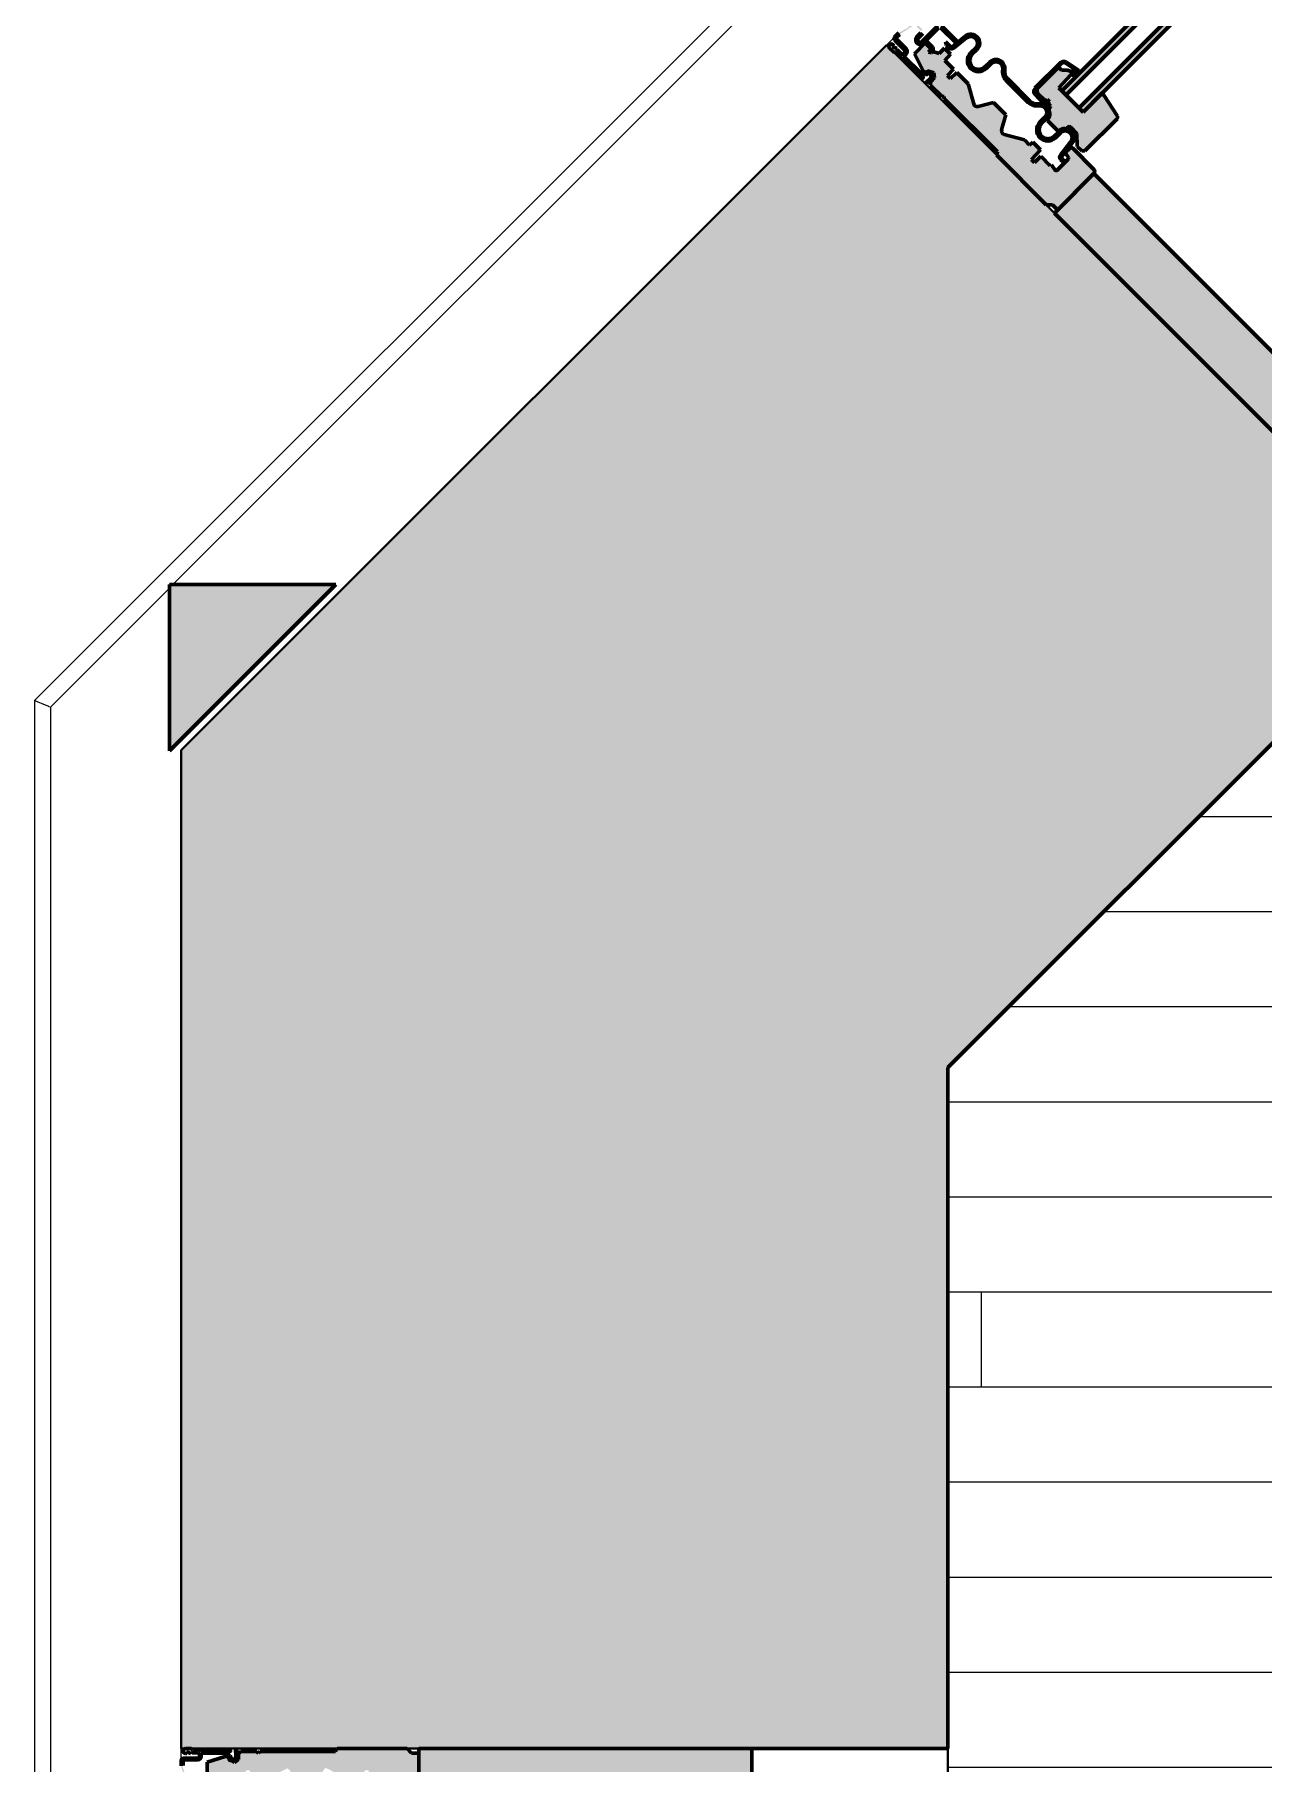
# Model space of a CAD drawing. Header units: inches. Extents: x 244 to 1417, y -3939 to 1080.
# Drawn here: x 244.09 to 269.93, y -3481.12 to -3444.75 of the extents above; entities that cross this region are included whole.
import ezdxf

# ---------------------------------------------------------------- set-up
doc = ezdxf.new("R2010")
doc.units = ezdxf.units.IN
doc.header["$MEASUREMENT"] = 0
for name, color, linetype, lineweight in [('A-FLOR-PATT', 8, 'Continuous', 40), ('A-GLAZ', 151, 'Continuous', 40), ('A-WALL', 113, 'Continuous', 18), ('A-WALL-PATT', 111, 'Continuous', 18), ('I-WALL', 2, 'Continuous', 18), ('Q-CASE', 31, 'Continuous', 40)]:
    doc.layers.add(name, color=color, linetype=linetype, lineweight=lineweight)

# ---------------------------------------------------------------- blocks, each defined once
blk = doc.blocks.new('Proline_Clad_Wood-Double-Hung_Vent_Unit - 42_ x 96_-V2-UNIT 6')
at = {"layer": 'A-GLAZ'}
h = blk.add_hatch(color=135, dxfattribs=at)
h.paths.add_polyline_path([(19.899, 5.465), (19.899, 5.011), (19.939, 5.011), (19.939, 5.454)], flags=0)
h.paths.add_polyline_path([(20.516, 5.575), (20.422, 5.67), (20.304, 5.67), (20.29, 5.63), (20.422, 5.63)], flags=0)
h.paths.add_polyline_path([(20.422, 5.521), (20.422, 5.481), (20.516, 5.575)], flags=0)
h.paths.add_polyline_path([(19.955, 5.521), (19.966, 5.481), (20.323, 5.481), (20.422, 5.521)], flags=0)
h.paths.add_polyline_path([(20.234, 5.686), (20.274, 5.7), (20.274, 5.874), (20.234, 5.877)], flags=0)
h.paths.add_polyline_path([(20.295, 5.938), (20.299, 5.898), (20.433, 5.898), (20.692, 6), (20.636, 6), (20.428, 5.938)], flags=0)
h.paths.add_polyline_path([(20.345, 5.463), (20.349, 5.276), (20.389, 5.264), (20.385, 5.449)], flags=0)
h.paths.add_polyline_path([(20.763, 5.934), (20.763, 5.647), (20.803, 5.647), (20.803, 5.939)], flags=0)
h.paths.add_polyline_path([(20.85, 4.808), (20.959, 4.808), (20.919, 4.848)], flags=0)
h.paths.add_polyline_path([(20.904, 5.545), (20.904, 5.083), (20.944, 5.039), (20.944, 5.587)], flags=0)
h.paths.add_polyline_path([(20.91, 5.767), (20.91, 5.647), (20.975, 5.631), (20.975, 5.751)], flags=0)
h.paths.add_polyline_path([(20.931, 5.797), (21, 5.783), (21, 5.91), (20.95, 5.96), (20.931, 5.885)], flags=0)
h = blk.add_hatch(color=135, dxfattribs=at)
h.paths.add_polyline_path([(19.766, 1.703), (19.966, 1.622), (19.946, 1.734), (19.791, 1.734)], flags=0)
h.paths.add_polyline_path([(19.766, 1.063), (19.828, 1.001), (20.884, 1.001), (20.907, 1.152), (21, 1.245), (21, 2.721), (20.938, 2.756), (20.938, 4.342), (20.907, 4.373), (20.938, 4.404), (20.938, 4.748), (20.895, 4.791), (20.772, 4.795), (20.711, 4.879), (20.773, 4.992), (20.838, 5.071), (20.692, 5.455), (20.391, 5.455), (20.391, 5.271), (20.477, 5.268), (20.448, 5.213), (20.407, 5.212), (20.342, 5.094), (20.182, 5.089), (20.182, 4.909), (20.359, 4.903), (20.359, 4.645), (20.546, 4.638), (20.546, 4.55), (20.359, 4.543), (20.384, 4.164), (20.587, 3.766), (20.55, 3.719), (20.266, 3.554), (20.266, 3.187), (20.587, 2.975), (20.579, 2.916), (20.359, 2.535), (20.359, 2.382), (20.266, 2.378), (20.266, 2.152), (20.546, 2.142), (20.546, 2.054), (20.359, 2.048), (20.359, 1.767), (20.328, 1.766), (20.346, 1.608), (20.322, 1.597), (19.976, 1.604), (19.766, 1.703)], flags=0)
blk.add_hatch(color=135, dxfattribs=at).paths.add_polyline_path([(19.828, 1.001), (19.828, -6), (21, -6), (21, 1.001), (20.692, 1.001)], flags=0)
at = {"layer": 'A-GLAZ', "color": 10, "lineweight": 60}
for p, q in [((20.742, 6), (20.636, 6)), ((20.644, 5.96), (20.737, 5.96)), ((20.763, 5.934), (20.763, 5.647)), ((20.803, 5.647), (20.803, 5.939)), ((20.9, 5.91), (20.9, 5.879)), ((20.9, 5.879), (20.931, 5.885)), ((20.931, 5.885), (20.9, 5.792)), ((21, 5.783), (21, 5.91)), ((20.879, 5.616), (20.834, 5.616)), ((20.834, 5.576), (20.873, 5.576)), ((20.9, 5.792), (20.931, 5.797)), ((20.904, 5.545), (20.904, 5.083)), ((20.931, 5.797), (20.91, 5.767)), ((20.91, 5.767), (20.91, 5.647)), ((20.944, 5.039), (20.944, 5.587)), ((20.975, 5.751), (21, 5.783)), ((20.975, 5.631), (20.975, 5.751)), ((20.714, 5.455), (20.391, 5.455)), ((20.838, 5.071), (20.714, 5.455)), ((20.711, 4.879), (20.74, 4.943)), ((20.772, 4.795), (20.711, 4.879)), ((20.741, 4.93), (20.741, 4.898)), ((20.895, 4.791), (20.772, 4.795)), ((20.778, 4.836), (20.819, 4.816)), ((20.781, 4.895), (20.781, 4.926)), ((20.843, 4.848), (20.801, 4.869)), ((20.83, 5.009), (20.838, 5.071)), ((20.853, 5.044), (20.831, 5.005)), ((20.919, 4.848), (20.843, 4.848)), ((20.85, 4.808), (20.959, 4.808)), ((20.857, 4.97), (20.872, 4.997)), ((20.938, 4.748), (20.895, 4.791)), ((20.938, 4.404), (20.938, 4.748)), ((20.907, 4.373), (20.938, 4.404)), ((20.938, 4.342), (20.907, 4.373)), ((20.938, 2.756), (20.938, 4.342)), ((21, 2.721), (20.938, 2.756)), ((21, 1.245), (21, 2.721)), ((20.907, 1.152), (21, 1.245)), ((20.907, 1.025), (20.907, 1.152)), ((21, 1.001), (19.828, 1.001)), ((19.828, 1.001), (20.884, 1.001)), ((20.884, 1.001), (20.907, 1.025)), ((21, -6), (21, 1.001)), ((19.828, -6), (21, -6))]:
    blk.add_line(p, q, dxfattribs=at)
for centre, radius, start, end in [((20.737, 5.934), 0.0265, 360, 90), ((20.742, 5.939), 0.061, 0, 90), ((20.95, 5.91), 0.05, 360, 180), ((20.834, 5.647), 0.071, 180, 270), ((20.834, 5.647), 0.031, 180, 270), ((20.873, 5.545), 0.031, 0, 90), ((20.879, 5.647), 0.031, 270, 0), ((20.928, 5.631), 0.0471, 290, 360), ((20.826, 4.92), 0.0887, 87.5158, 165.2118), ((20.826, 4.92), 0.0855, 86.6981, 173.3244), ((20.808, 4.896), 0.0673, 178.094, 243.4349), ((20.812, 4.926), 0.031, 90, 180), ((20.813, 4.899), 0.0319, 186.4786, 247.5214), ((20.818, 5.022), 0.0653, 265.0045, 306.5886), ((20.85, 4.879), 0.071, 243.4349, 270), ((20.841, 5.113), 0.0698, 280.3602, 334.8546), ((20.899, 4.981), 0.031, 358.8693, 150), ((20.943, 4.832), 0.0287, 302.4683, 146.9153), ((20.953, 4.983), 0.0227, 186.8496, 350.889), ((20.92, 4.988), 0.0557, 350.889, 64.45)]:
    blk.add_arc(centre, radius, start, end, dxfattribs=at)
blk = doc.blocks.new('Proline_Clad_Wood-Double-Hung_Vent_Unit - 36_ x 96_-725810-UNIT 6')
at = {"layer": 'A-GLAZ'}
h = blk.add_hatch(color=135, dxfattribs=at)
h.paths.add_polyline_path([(-18, 5.783), (-17.931, 5.797), (-17.95, 5.96), (-18, 5.91)], flags=0)
h.paths.add_polyline_path([(-17.975, 5.751), (-17.975, 5.631), (-17.91, 5.647), (-17.91, 5.767)], flags=0)
h.paths.add_polyline_path([(-17.959, 4.808), (-17.85, 4.808), (-17.919, 4.848)], flags=0)
h.paths.add_polyline_path([(-17.944, 5.039), (-17.904, 5.083), (-17.904, 5.545), (-17.944, 5.587)], flags=0)
h.paths.add_polyline_path([(-17.803, 5.647), (-17.763, 5.647), (-17.763, 5.934), (-17.803, 5.939)], flags=0)
h.paths.add_polyline_path([(-17.742, 6), (-17.737, 5.96), (-17.644, 5.96), (-17.345, 5.898), (-17.299, 5.898), (-17.295, 5.938), (-17.428, 5.938), (-17.636, 6)], flags=0)
h.paths.add_polyline_path([(-17.517, 5.575), (-17.422, 5.63), (-17.29, 5.63), (-17.304, 5.67), (-17.422, 5.67)], flags=0)
h.paths.add_polyline_path([(-17.422, 5.521), (-17.323, 5.481), (-16.966, 5.481), (-16.955, 5.521), (-17.345, 5.521)], flags=0)
h.paths.add_polyline_path([(-17.389, 5.264), (-17.349, 5.276), (-17.345, 5.463), (-17.385, 5.449)], flags=0)
h.paths.add_polyline_path([(-17.274, 5.7), (-17.234, 5.686), (-17.234, 5.877), (-17.274, 5.874)], flags=0)
h.paths.add_polyline_path([(-16.939, 5.454), (-16.939, 5.011), (-16.899, 5.011), (-16.899, 5.465)], flags=0)
h = blk.add_hatch(color=135, dxfattribs=at)
h.paths.add_polyline_path([(-16.766, 1.703), (-16.791, 1.734), (-16.946, 1.734), (-16.966, 1.622)], flags=0)
h.paths.add_polyline_path([(-18, 1.245), (-17.907, 1.152), (-17.884, 1.001), (-16.828, 1.001), (-16.766, 1.063), (-16.766, 1.703), (-16.996, 1.597), (-17.346, 1.608), (-17.345, 1.676), (-17.345, 1.767), (-17.359, 1.767), (-17.359, 2.048), (-17.547, 2.054), (-17.547, 2.142), (-17.266, 2.152), (-17.266, 2.378), (-17.359, 2.382), (-17.359, 2.535), (-17.587, 2.975), (-17.55, 3.023), (-17.266, 3.187), (-17.266, 3.554), (-17.587, 3.766), (-17.579, 3.826), (-17.359, 4.207), (-17.359, 4.543), (-17.547, 4.55), (-17.547, 4.638), (-17.359, 4.645), (-17.345, 4.903), (-17.182, 4.909), (-17.182, 5.089), (-17.345, 5.099), (-17.407, 5.212), (-17.448, 5.213), (-17.477, 5.268), (-17.391, 5.271), (-17.391, 5.455), (-17.714, 5.455), (-17.838, 5.071), (-17.711, 4.879), (-17.772, 4.795), (-17.895, 4.791), (-17.938, 4.748), (-17.938, 4.404), (-17.907, 4.373), (-17.938, 4.342), (-17.938, 2.756), (-18, 2.721)], flags=0)
h = blk.add_hatch(color=135, dxfattribs=at)
h.paths.add_polyline_path([(-17.116, 5.097), (-17.076, 5.029), (-17.076, 5.166)], flags=0)
h.paths.add_polyline_path([(-17.116, 1.637), (-17.076, 1.616), (-17.076, 1.704)], flags=0)
h.paths.add_polyline_path([(-17.067, 2.219), (-16.865, 2.103), (-16.719, 2.103), (-16.576, 1.969), (-16.703, 1.819), (-17.047, 1.78), (-17.048, 1.735), (-16.697, 1.774), (-16.531, 1.971), (-16.719, 2.148), (-16.861, 2.148), (-17.048, 2.336), (-16.861, 2.523), (-16.719, 2.523), (-16.54, 2.653), (-16.631, 2.889), (-16.677, 2.941), (-16.701, 3.041), (-16.677, 3.792), (-16.61, 3.87), (-16.54, 4.08), (-16.719, 4.21), (-16.861, 4.21), (-17.048, 4.398), (-16.861, 4.585), (-16.719, 4.585), (-16.531, 4.762), (-16.697, 4.959), (-17.048, 4.999), (-17.021, 4.95), (-16.703, 4.914), (-16.576, 4.765), (-16.719, 4.63), (-16.865, 4.63), (-17.067, 4.514), (-17.067, 4.281), (-16.865, 4.165), (-16.719, 4.165), (-16.583, 4.066), (-16.636, 3.907), (-16.717, 3.813), (-16.746, 3.693), (-16.717, 2.92), (-16.636, 2.827), (-16.583, 2.667), (-16.719, 2.568), (-16.865, 2.568), (-17.067, 2.452)], flags=0)
for points in [[(-16.728, 2.475), (-16.728, 2.197), (-16.482, 2.045), (-16.482, 1.851), (-16.672, 1.657), (-16.672, 1.52), (-16.625, 1.473), (-15.668, 1.473), (-15.622, 1.51), (-15.513, 2.076), (-16.075, 2.076), (-16.075, 2.801), (-15.699, 2.815), (-15.691, 2.944), (-15.769, 3.024), (-15.769, 3.115), (-16.415, 3.115), (-16.468, 3.034), (-16.468, 2.804), (-16.422, 2.797), (-16.422, 2.728), (-16.488, 2.64), (-16.616, 2.526)], [(-16.075, 2.712), (-16.075, 2.587), (16.075, 2.587), (16.075, 2.712), (-15.063, 2.712)], [(-16.075, 2.201), (-16.075, 2.076), (16.075, 2.076), (16.075, 2.201), (-15.063, 2.201)], [(-18, -6), (-16.828, -6), (-16.828, 1.001), (-18, 1.001), (-18, -1.235)]]:
    blk.add_hatch(color=135, dxfattribs=at).paths.add_polyline_path(points, flags=0)
h = blk.add_hatch(color=135, dxfattribs=at)
h.paths.add_polyline_path([(-16.537, 2.774), (-16.513, 2.773), (-16.532, 2.889)], flags=0)
h.paths.add_polyline_path([(-16.436, 3.148), (-16.436, 3.124), (-15.666, 3.148)], flags=0)
at = {"layer": 'A-GLAZ', "color": 10, "lineweight": 60}
for p, q in [((-18, 5.91), (-18, 5.783)), ((-17.9, 5.792), (-17.931, 5.885)), ((-17.931, 5.885), (-17.9, 5.879)), ((-17.9, 5.879), (-17.9, 5.91)), ((-17.803, 5.939), (-17.803, 5.647)), ((-17.763, 5.647), (-17.763, 5.934)), ((-17.636, 6), (-17.742, 6)), ((-17.737, 5.96), (-17.644, 5.96)), ((-18, 5.783), (-17.975, 5.751)), ((-17.975, 5.751), (-17.975, 5.631)), ((-17.944, 5.587), (-17.944, 5.039)), ((-17.91, 5.767), (-17.931, 5.797)), ((-17.931, 5.797), (-17.9, 5.792)), ((-17.91, 5.647), (-17.91, 5.767)), ((-17.904, 5.083), (-17.904, 5.545)), ((-17.834, 5.616), (-17.879, 5.616)), ((-17.873, 5.576), (-17.834, 5.576)), ((-17.304, 5.67), (-17.422, 5.67)), ((-17.422, 5.63), (-17.29, 5.63)), ((-16.955, 5.521), (-17.422, 5.521)), ((-17.349, 5.276), (-17.345, 5.463)), ((-17.323, 5.481), (-16.966, 5.481)), ((-16.899, 5.011), (-16.899, 5.465)), ((-17.714, 5.455), (-17.838, 5.071)), ((-17.391, 5.455), (-17.714, 5.455)), ((-17.477, 5.268), (-17.391, 5.271)), ((-17.448, 5.213), (-17.477, 5.268)), ((-17.389, 5.264), (-17.453, 5.264)), ((-17.453, 5.264), (-17.423, 5.223)), ((-17.407, 5.212), (-17.448, 5.213)), ((-17.342, 5.094), (-17.407, 5.212)), ((-17.391, 5.271), (-17.391, 5.455)), ((-17.385, 5.449), (-17.389, 5.264)), ((-17.182, 5.089), (-17.342, 5.094)), ((-17.076, 5.166), (-17.116, 5.097)), ((-17.116, 5.097), (-17.116, 5.031)), ((-17.076, 5.029), (-17.076, 5.166)), ((-16.939, 5.454), (-16.939, 5.011)), ((-17.959, 4.808), (-17.85, 4.808)), ((-17.895, 4.791), (-17.938, 4.748)), ((-17.938, 4.748), (-17.938, 4.404)), ((-17.843, 4.848), (-17.919, 4.848)), ((-17.772, 4.795), (-17.895, 4.791)), ((-17.872, 4.997), (-17.857, 4.97)), ((-17.831, 5.005), (-17.853, 5.044)), ((-17.801, 4.869), (-17.843, 4.848)), ((-17.838, 5.071), (-17.83, 5.009)), ((-17.819, 4.816), (-17.778, 4.836)), ((-17.781, 4.926), (-17.781, 4.895)), ((-17.711, 4.879), (-17.772, 4.795)), ((-17.741, 4.898), (-17.741, 4.93)), ((-17.74, 4.943), (-17.711, 4.879)), ((-17.359, 4.903), (-17.182, 4.909)), ((-17.359, 4.645), (-17.359, 4.903)), ((-17.182, 4.909), (-17.182, 5.089)), ((-16.697, 4.959), (-17.048, 4.999)), ((-17.047, 4.953), (-16.703, 4.914)), ((-17.938, 4.404), (-17.907, 4.373)), ((-17.907, 4.373), (-17.938, 4.342)), ((-17.547, 4.638), (-17.359, 4.645)), ((-17.547, 4.55), (-17.547, 4.638)), ((-17.359, 4.543), (-17.547, 4.55)), ((-17.359, 4.207), (-17.359, 4.543)), ((-16.719, 4.63), (-16.865, 4.63)), ((-16.861, 4.585), (-16.719, 4.585)), ((-17.938, 4.342), (-17.938, 2.756)), ((-17.579, 3.826), (-17.359, 4.207)), ((-16.865, 4.165), (-16.719, 4.165)), ((-16.719, 4.21), (-16.861, 4.21)), ((-17.266, 3.554), (-17.55, 3.719)), ((-16.746, 3.693), (-16.746, 3.041)), ((-16.701, 3.041), (-16.701, 3.693)), ((-17.266, 3.187), (-17.266, 3.554)), ((-17.359, 2.535), (-17.579, 2.916)), ((-17.55, 3.023), (-17.266, 3.187)), ((-16.524, 3.059), (-16.537, 2.774)), ((-16.513, 2.773), (-16.501, 3.057)), ((-16.415, 3.115), (-16.468, 3.034)), ((-16.468, 3.034), (-16.468, 2.804)), ((-15.666, 3.148), (-16.436, 3.148)), ((-16.436, 3.124), (-15.666, 3.124)), ((-15.769, 3.115), (-16.415, 3.115)), ((-15.769, 3.024), (-15.769, 3.115)), ((-15.691, 2.944), (-15.769, 3.024)), ((-15.655, 2.881), (-15.673, 2.917)), ((-15.607, 3.077), (-15.541, 2.764)), ((-15.518, 2.769), (-15.584, 3.082)), ((-17.938, 2.756), (-18, 2.721)), ((-18, 2.721), (-18, 1.245)), ((-16.719, 2.568), (-16.865, 2.568)), ((-16.485, 2.802), (-16.487, 2.771)), ((-16.454, 2.798), (-16.485, 2.802)), ((-16.468, 2.804), (-16.422, 2.797)), ((-16.422, 2.728), (-16.468, 2.721)), ((-16.468, 2.721), (-16.468, 2.651)), ((-16.456, 2.767), (-16.454, 2.798)), ((-16.422, 2.797), (-16.422, 2.728)), ((-16.075, 2.801), (-15.699, 2.815)), ((-16.075, 2.076), (-16.075, 2.801)), ((16.075, 2.712), (-16.075, 2.712)), ((-16.075, 2.712), (-16.075, 2.587)), ((-16.075, 2.587), (16.075, 2.587)), ((-15.581, 2.865), (-15.661, 2.801)), ((-15.641, 2.777), (-15.561, 2.841)), ((-15.561, 2.841), (-15.581, 2.865)), ((-17.359, 2.382), (-17.359, 2.535)), ((-17.266, 2.378), (-17.359, 2.382)), ((-17.266, 2.152), (-17.266, 2.378)), ((-16.861, 2.523), (-16.719, 2.523)), ((-16.728, 2.475), (-16.728, 2.197)), ((16.075, 2.201), (-16.075, 2.201)), ((-16.075, 2.201), (-16.075, 2.076)), ((-17.547, 2.142), (-17.266, 2.152)), ((-17.547, 2.054), (-17.547, 2.142)), ((-17.359, 2.048), (-17.547, 2.054)), ((-17.359, 1.767), (-17.359, 2.048)), ((-16.703, 1.819), (-17.047, 1.78)), ((-16.865, 2.103), (-16.719, 2.103)), ((-16.719, 2.148), (-16.861, 2.148)), ((-16.482, 1.851), (-16.672, 1.657)), ((-16.544, 2.076), (-16.513, 2.076)), ((-16.482, 2.045), (-16.482, 1.851)), ((-16.075, 2.076), (16.075, 2.076)), ((-15.513, 2.076), (-16.075, 2.076)), ((-15.622, 1.51), (-15.513, 2.021)), ((-15.513, 2.021), (-15.513, 2.076)), ((-17.328, 1.766), (-17.359, 1.767)), ((-17.353, 1.633), (-17.328, 1.766)), ((-16.996, 1.597), (-17.322, 1.597)), ((-17.116, 1.703), (-17.116, 1.637)), ((-17.116, 1.637), (-17.076, 1.616)), ((-17.076, 1.616), (-17.076, 1.704)), ((-17.048, 1.735), (-16.697, 1.774)), ((-16.946, 1.734), (-16.966, 1.622)), ((-16.791, 1.734), (-16.946, 1.734)), ((-16.766, 1.063), (-16.766, 1.703)), ((-16.672, 1.657), (-16.672, 1.52)), ((-16.672, 1.52), (-16.625, 1.473)), ((-16.625, 1.473), (-15.668, 1.473)), ((-18, 1.245), (-17.907, 1.152)), ((-17.907, 1.152), (-17.907, 1.025)), ((-18, 1.001), (-18, -6)), ((-16.828, 1.001), (-18, 1.001)), ((-17.907, 1.025), (-17.884, 1.001)), ((-17.884, 1.001), (-16.828, 1.001)), ((-16.828, -6), (-16.828, 1.001))]:
    blk.add_line(p, q, dxfattribs=at)
for centre, radius, start, end in [((-17.95, 5.91), 0.05, 0, 180), ((-17.742, 5.939), 0.061, 90, 180), ((-17.737, 5.934), 0.0265, 90, 180), ((-17.928, 5.631), 0.0471, 180, 250), ((-17.879, 5.647), 0.031, 180, 270), ((-17.873, 5.545), 0.031, 90, 180), ((-17.834, 5.647), 0.031, 270, 0), ((-17.834, 5.647), 0.071, 270, 0), ((-17.422, 5.575), 0.0945, 90, 270), ((-17.422, 5.575), 0.0545, 90, 270), ((-17.417, 5.449), 0.032, 358.9819, 98.1628), ((-17.323, 5.459), 0.0224, 90, 169.0382), ((-17.408, 5.282), 0.0599, 256.011, 354.4207), ((-17.92, 4.988), 0.0557, 115.55, 189.111), ((-17.953, 4.983), 0.0227, 189.111, 353.1504), ((-17.943, 4.832), 0.0287, 33.0847, 237.5317), ((-17.899, 4.981), 0.031, 30, 181.1307), ((-17.841, 5.113), 0.0698, 205.1454, 259.6398), ((-17.818, 5.022), 0.0653, 233.4114, 274.9955), ((-17.85, 4.879), 0.071, 270, 296.5651), ((-17.826, 4.92), 0.0855, 6.6756, 93.3019), ((-17.826, 4.92), 0.0887, 14.7882, 92.4842), ((-17.812, 4.926), 0.031, 0, 90), ((-17.813, 4.899), 0.0319, 292.4786, 353.5214), ((-17.808, 4.896), 0.0673, 296.5651, 1.906), ((-17.038, 5.031), 0.078, 180, 263.5665), ((-17.045, 5.029), 0.031, 180, 263.5665), ((-16.919, 5.011), 0.0199, 180, 360), ((-16.719, 4.773), 0.188, 270, 83.5665), ((-16.719, 4.773), 0.143, 270, 83.5665), ((-16.865, 4.398), 0.232, 90, 270), ((-16.861, 4.398), 0.187, 90, 270), ((-16.719, 4.023), 0.188, 305.5043, 90), ((-16.719, 4.023), 0.143, 305.5043, 90), ((-17.511, 3.787), 0.078, 150.0027, 240.0027), ((-16.483, 3.693), 0.263, 125.5043, 180), ((-16.483, 3.693), 0.218, 125.5043, 180), ((-17.511, 2.955), 0.078, 119.9973, 209.9973), ((-16.483, 3.041), 0.263, 180, 234.4957), ((-16.483, 3.041), 0.218, 180, 234.4957), ((-16.436, 3.059), 0.0885, 90, 179.9343), ((-16.435, 3.059), 0.0652, 90.0749, 181.5911), ((-15.763, 2.874), 0.1, 25.2607, 44.1399), ((-15.666, 3.064), 0.0835, 12, 90), ((-15.666, 3.064), 0.06, 12, 90), ((-16.865, 2.336), 0.232, 90, 270), ((-16.719, 2.711), 0.188, 270, 54.4957), ((-16.719, 2.711), 0.143, 270, 54.4957), ((-16.705, 2.656), 0.158, 270, 338.35), ((-16.5, 2.575), 0.0625, 99.2606, 158.35), ((-16.496, 2.772), 0.0405, 177.486, 352.3244), ((-16.5, 2.772), 0.013, 176.8292, 356.8949), ((-16.51, 2.707), 0.0706, 269.8511, 306.5633), ((-15.697, 2.861), 0.0458, 266.9924, 25.2607), ((-15.639, 2.772), 0.0361, 128.685, 321.315), ((-15.624, 2.742), 0.0386, 18.1661, 115.8735), ((-15.564, 2.759), 0.0475, 191.6531, 12), ((-15.564, 2.759), 0.024, 192.1562, 12), ((-16.861, 2.336), 0.187, 90, 270), ((-16.705, 2.475), 0.0232, 90, 180), ((-16.698, 2.197), 0.0297, 180, 270), ((-16.719, 1.961), 0.187, 276.4335, 90), ((-16.719, 1.961), 0.142, 276.4335, 90), ((-16.733, 1.988), 0.183, 38.9118, 79.0882), ((-16.544, 2.131), 0.0551, 211.6569, 270), ((-16.513, 2.045), 0.031, 0, 90), ((-17.322, 1.627), 0.0308, 169.6071, 270.3559), ((-17.038, 1.703), 0.078, 96.4335, 180), ((-17.045, 1.704), 0.031, 96.4335, 180), ((-16.996, 1.628), 0.031, 270, 350), ((-16.8, 1.701), 0.0336, 3.4669, 74.5331), ((-15.668, 1.52), 0.047, 270.0001, 348), ((-16.828, 1.063), 0.062, 270, 360)]:
    blk.add_arc(centre, radius, start, end, dxfattribs=at)
blk = doc.blocks.new('Walls 9 - Walls 1-698121-UNIT 6')
at = {"layer": 'A-WALL-PATT'}
h = blk.add_hatch(color=8, dxfattribs=at)
h.paths.add_polyline_path([(449.898, -3936.247), (452.006, -3936.247), (452.006, -3933.122)], flags=0)
h.paths.add_polyline_path([(358.693, -3936.247), (356.585, -3933.122), (356.585, -3936.247)], flags=0)
h.paths.add_polyline_path([(316.61, -3879.247), (319.983, -3879.247), (316.61, -3874.247)], flags=0)
h.paths.add_polyline_path([(491.482, -3879.247), (491.482, -3874.247), (488.109, -3879.247), (488.149, -3879.247)], flags=0)
h.paths.add_polyline_path([(296.245, -3600.28), (299.245, -3600.28), (296.245, -3597.28), (296.245, -3600.004)], flags=0)
h.paths.add_polyline_path([(249.006, -3551.458), (250.423, -3551.458), (246.923, -3547.958), (246.923, -3551.458)], flags=0)
h.paths.add_polyline_path([(246.923, -3460.064), (250.423, -3456.564), (246.923, -3456.564), (246.923, -3458.546)], flags=0)
h.paths.add_polyline_path([(296.245, -3410.473), (299.245, -3407.473), (296.245, -3407.473), (296.245, -3408.351)], flags=0)
h.paths.add_polyline_path([(296.245, -3399.083), (299.245, -3399.083), (296.245, -3396.083)], flags=0)
at = {"layer": 'A-WALL', "color": 250, "lineweight": 40}
for p, q in [((246.923, -3456.564), (246.923, -3460.064)), ((246.923, -3460.064), (250.423, -3456.564)), ((250.423, -3456.564), (246.923, -3456.564))]:
    blk.add_line(p, q, dxfattribs=at)
blk = doc.blocks.new('Casework 199 - Casework 11-747752-UNIT 6')
at = {"layer": 'Q-CASE', "color": 8, "lineweight": 18}
for p, q in [((293.163, -3409.679), (244.087, -3458.755)), ((293.495, -3409.816), (246.997, -3456.314)), ((246.923, -3456.389), (244.419, -3458.892)), ((244.087, -3458.755), (244.087, -3554.469)), ((244.419, -3458.892), (244.419, -3554.137))]:
    blk.add_line(p, q, dxfattribs=at)
blk.add_open_spline([(244.088, -3458.755), (244.091, -3458.756), (244.132, -3458.773), (244.276, -3458.833), (244.376, -3458.874), (244.402, -3458.885)], degree=3, knots=[0.5555556, 0.5555556, 0.5555556, 0.5555556, 0.6666667, 0.7777778, 0.8131677, 0.8131677, 0.8131677, 0.8131677], dxfattribs=at)
blk = doc.blocks.new('Walls 5 - Walls 1-751959-UNIT 6')
at = {"layer": 'A-WALL-PATT', "lineweight": 40}
h = blk.add_hatch(color=135, dxfattribs=at)
h.paths.add_polyline_path([(449.898, -3935.997), (452.006, -3935.997), (452.006, -3932.872)], flags=0)
h.paths.add_polyline_path([(358.693, -3935.997), (356.585, -3932.872), (356.585, -3935.997)], flags=0)
h.paths.add_polyline_path([(316.61, -3878.997), (319.983, -3878.997), (316.61, -3873.997)], flags=0)
h.paths.add_polyline_path([(491.482, -3878.997), (491.482, -3873.997), (488.109, -3878.997), (488.149, -3878.997)], flags=0)
h.paths.add_polyline_path([(296.245, -3600.03), (299.245, -3600.03), (296.245, -3597.03), (296.245, -3599.754)], flags=0)
h.paths.add_polyline_path([(249.006, -3551.208), (250.423, -3551.208), (246.923, -3547.708), (246.923, -3551.208)], flags=0)
h.paths.add_polyline_path([(246.923, -3459.814), (250.423, -3456.314), (246.923, -3456.314), (246.923, -3458.296)], flags=0)
h.paths.add_polyline_path([(296.245, -3410.223), (299.245, -3407.223), (296.245, -3407.223), (296.245, -3408.101)], flags=0)
h.paths.add_polyline_path([(296.245, -3398.833), (299.245, -3398.833), (296.245, -3395.833)], flags=0)
at = {"layer": 'A-WALL', "color": 10, "lineweight": 60}
for p, q in [((246.923, -3456.314), (246.923, -3459.814)), ((246.923, -3459.814), (250.423, -3456.314)), ((250.423, -3456.314), (246.923, -3456.314))]:
    blk.add_line(p, q, dxfattribs=at)

msp = doc.modelspace()

# ---------------------------------------------------------------- hatches: boundary and pattern name
at = {"layer": 'A-FLOR-PATT', "lineweight": 9}
h = msp.add_hatch(dxfattribs=at)
h.set_pattern_fill('FP_1', color=43, style=0, pattern_type=2)
h.set_pattern_definition([(0, (0, 0.8), (0, 2), []), (90, (0, 0.8), (-8, 8), [2, -28]), (90, (12, 4.8), (-8, 8), [2, -28])])
h.paths.add_polyline_path([(413.932, -3919.872), (440.775, -3919.872), (482.594, -3857.872), (556.995, -3857.872), (556.995, -3853.153), (555.745, -3853.153), (555.745, -3849.653), (559.37, -3849.653), (559.37, -3849.403), (560.37, -3849.403), (560.37, -3849.653), (562.37, -3849.653), (562.37, -3821.653), (560.37, -3821.653), (560.37, -3821.903), (559.37, -3821.903), (559.37, -3821.653), (555.745, -3821.653), (555.745, -3818.153), (556.995, -3818.153), (556.995, -3813.747), (551.87, -3813.747), (551.87, -3814.997), (548.37, -3814.997), (548.37, -3812.372), (548.12, -3812.372), (548.12, -3811.372), (548.37, -3811.372), (548.37, -3807.747), (551.87, -3807.747), (551.87, -3808.997), (571.995, -3808.997), (571.995, -3751.872), (513.745, -3751.872), (513.745, -3808.997), (516.87, -3808.997), (516.87, -3807.747), (520.37, -3807.747), (520.37, -3811.372), (520.62, -3811.372), (520.62, -3812.372), (520.37, -3812.372), (520.37, -3814.997), (516.87, -3814.997), (516.87, -3813.747), (508.995, -3813.747), (508.995, -3750.744), (507.159, -3750.744), (507.159, -3751.994), (503.659, -3751.994), (503.659, -3749.369), (503.409, -3749.369), (503.409, -3748.369), (503.659, -3748.369), (503.659, -3744.744), (507.159, -3744.744), (507.159, -3745.994), (508.995, -3745.994), (508.995, -3720.622), (507.745, -3720.622), (507.745, -3717.122), (511.37, -3717.122), (511.37, -3689.122), (507.745, -3689.122), (507.745, -3685.622), (508.995, -3685.622), (508.995, -3677.968), (525.808, -3677.968), (525.808, -3675.593), (527.87, -3675.593), (527.87, -3628.751), (526.62, -3628.751), (526.62, -3625.251), (529.62, -3625.251), (529.62, -3625.001), (530.62, -3625.001), (530.62, -3625.251), (533.87, -3625.251), (533.87, -3628.751), (532.62, -3628.751), (532.62, -3673.218), (649.245, -3673.218), (649.23, -3672.968), (589.308, -3672.968), (589.308, -3670.903), (537.745, -3670.903), (537.745, -3517.2), (581.245, -3517.2), (581.245, -3514.997), (532.62, -3514.997), (532.62, -3585.751), (533.87, -3585.751), (533.87, -3589.251), (530.62, -3589.251), (530.62, -3589.501), (529.62, -3589.501), (529.62, -3589.251), (526.62, -3589.251), (526.62, -3585.751), (527.87, -3585.751), (527.87, -3510.247), (617.112, -3510.247), (616.925, -3510.2), (616.783, -3510.07), (616.72, -3509.888), (616.588, -3508.491), (616.379, -3508.282), (616.379, -3483.239), (615.297, -3483.213), (615.297, -3483.155), (615.206, -3483.093), (615.199, -3483.042), (615.226, -3481.417), (615.267, -3481.326), (615.343, -3481.297), (615.345, -3481.277), (615.967, -3481.271), (616.379, -3481.271), (616.405, -3480.345), (616.437, -3480.305), (616.599, -3480.247), (617.801, -3480.247), (617.971, -3480.345), (617.997, -3480.444), (617.997, -3482.255), (618.078, -3482.28), (618.124, -3482.34), (618.198, -3482.35), (618.258, -3482.304), (618.271, -3482.255), (618.349, -3482.255), (618.349, -3480.247), (645.024, -3480.276), (645.094, -3480.345), (645.12, -3480.444), (645.12, -3479.997), (616.379, -3479.997), (616.379, -3478.247), (621.12, -3478.247), (621.12, -3435.372), (531.48, -3435.372), (531.48, -3437.935), (530.23, -3438.935), (529.73, -3438.935), (528.293, -3440.372), (504.793, -3440.372), (503.355, -3438.935), (502.855, -3438.935), (501.605, -3437.935), (501.605, -3435.372), (477.12, -3435.372), (477.12, -3411.372), (465.629, -3411.372), (465.629, -3407.247), (465.558, -3407.247), (465.558, -3411.372), (315.62, -3411.372), (315.62, -3414.152), (263.294, -3466.478), (263.294, -3541.275), (313.77, -3591.751), (339.95, -3591.751), (339.95, -3571.563), (465.948, -3571.563), (465.948, -3591.751), (465.823, -3591.751), (465.823, -3615.626), (461.073, -3615.626), (461.073, -3596.501), (426.073, -3596.501), (426.073, -3680.501), (461.073, -3680.501), (461.073, -3675.626), (465.823, -3675.626), (465.823, -3689.376), (467.073, -3689.376), (467.073, -3692.876), (463.448, -3692.876), (463.448, -3693.126), (462.448, -3693.126), (462.448, -3692.876), (459.823, -3692.876), (459.823, -3689.376), (461.073, -3689.376), (461.073, -3685.251), (421.323, -3685.251), (421.323, -3596.501), (315.62, -3596.501), (315.62, -3710.872), (329.995, -3710.872), (329.995, -3733.744), (348.948, -3733.744), (348.948, -3740.494), (329.995, -3740.494), (329.995, -3764.994), (461.073, -3764.994), (461.073, -3740.494), (408.948, -3740.494), (408.948, -3733.744), (461.073, -3733.744), (461.073, -3728.376), (459.823, -3728.376), (459.823, -3724.876), (462.448, -3724.876), (462.448, -3724.626), (463.448, -3724.626), (463.448, -3724.876), (467.073, -3724.876), (467.073, -3728.376), (465.823, -3728.376), (465.823, -3745.994), (468.159, -3745.994), (468.159, -3744.744), (471.659, -3744.744), (471.659, -3748.369), (471.909, -3748.369), (471.909, -3749.369), (471.659, -3749.369), (471.659, -3751.994), (468.159, -3751.994), (468.159, -3750.744), (465.823, -3750.744), (465.823, -3769.744), (329.995, -3769.744), (329.995, -3787.872), (315.62, -3787.872), (315.62, -3857.872), (325.793, -3857.872), (367.613, -3919.872), (397.44, -3919.872)], flags=0)
h.paths.add_polyline_path([(374.391, -3912.12), (372.793, -3911.959), (371.363, -3911.634), (369.899, -3911.102), (368.508, -3910.385), (367.222, -3909.494), (366.064, -3908.451), (365.055, -3907.281), (364.214, -3906.005), (363.565, -3904.649), (363.13, -3903.239), (362.911, -3901.587), (362.894, -3900.346), (363.014, -3899.011), (363.253, -3897.67), (363.578, -3896.373), (363.969, -3895.118), (364.454, -3893.823), (365.196, -3892.181), (365.759, -3891.079), (366.634, -3889.481), (368.077, -3886.906), (368.704, -3885.941), (369.266, -3885.206), (369.461, -3885.009), (369.707, -3884.921), (371.457, -3885.972), (370.696, -3887.34), (369.912, -3888.886), (368.848, -3891.066), (368.111, -3892.7), (367.475, -3894.339), (367.199, -3895.18), (366.984, -3895.936), (366.761, -3896.89), (366.619, -3897.717), (366.527, -3898.643), (366.516, -3899.551), (366.603, -3900.474), (366.817, -3901.413), (367.08, -3902.162), (367.629, -3903.205), (368.039, -3903.816), (366.814, -3901.349), (366.717, -3897.905), (367.5, -3894.744), (368.519, -3892.234), (369.753, -3889.662), (371.557, -3886.122), (376.216, -3888.403), (380.508, -3890.826), (384.654, -3893.501), (388.487, -3896.319), (388.215, -3896.721), (385.26, -3900.877), (384.005, -3902.503), (382.685, -3904.027), (380.2, -3906.22), (377.281, -3907.638), (374.6, -3907.731), (375.721, -3907.803), (376.585, -3907.764), (377.418, -3907.634), (378.54, -3907.267), (379.451, -3906.828), (380.324, -3906.286), (381.144, -3905.673), (381.981, -3904.946), (382.738, -3904.207), (383.484, -3903.403), (384.211, -3902.549), (384.934, -3901.637), (386.478, -3899.546), (388.024, -3897.343), (388.598, -3896.448), (388.695, -3896.33), (390.427, -3897.37), (390.465, -3897.63), (390.383, -3897.894), (390.154, -3898.413), (389.679, -3899.329), (388.919, -3900.586), (386.136, -3904.762), (385.595, -3905.487), (384.977, -3906.259), (384.119, -3907.224), (383.194, -3908.158), (382.202, -3909.055), (380.892, -3910.05), (379.968, -3910.654), (378.706, -3911.297), (377.343, -3911.778), (375.893, -3912.055), (374.784, -3912.102)], flags=0)
h.paths.add_polyline_path([(430.292, -3912.12), (428.592, -3912.017), (427.339, -3911.778), (425.976, -3911.297), (424.715, -3910.654), (423.552, -3909.895), (422.179, -3908.781), (421.488, -3908.158), (420.564, -3907.224), (419.705, -3906.259), (418.546, -3904.762), (417.838, -3903.747), (416.838, -3902.224), (415.243, -3899.742), (414.684, -3898.734), (414.278, -3897.833), (414.218, -3897.63), (414.258, -3897.369), (416.004, -3896.319), (416.818, -3897.577), (417.924, -3899.153), (419.217, -3900.933), (420.472, -3902.549), (421.519, -3903.759), (422.123, -3904.389), (422.777, -3905.017), (423.439, -3905.591), (423.965, -3906.007), (424.729, -3906.534), (425.699, -3907.068), (426.502, -3907.405), (427.367, -3907.651), (428.415, -3907.789), (429.391, -3907.792), (430.036, -3907.711), (427.367, -3907.621), (424.391, -3906.175), (421.809, -3903.834), (420.111, -3901.796), (418.381, -3899.439), (416.184, -3896.3), (420.391, -3893.254), (424.457, -3890.653), (428.741, -3888.253), (433.125, -3886.122), (433.273, -3886.393), (435.573, -3890.976), (436.454, -3892.906), (437.207, -3894.844), (437.99, -3898.005), (437.852, -3901.382), (436.643, -3903.834), (437.274, -3902.819), (437.607, -3902.153), (437.936, -3901.193), (438.123, -3900.193), (438.172, -3899.049), (438.106, -3898.051), (437.966, -3897.109), (437.698, -3895.936), (437.424, -3894.992), (437.06, -3893.936), (436.701, -3893.019), (436.164, -3891.774), (435.042, -3889.43), (433.865, -3887.111), (433.308, -3886.114), (433.226, -3885.972), (434.975, -3884.921), (435.222, -3885.009), (435.417, -3885.206), (435.768, -3885.653), (436.354, -3886.501), (437.106, -3887.762), (439.487, -3892.181), (439.762, -3892.741), (440.264, -3893.907), (440.713, -3895.118), (441.104, -3896.373), (441.429, -3897.67), (441.669, -3899.011), (441.793, -3900.393), (441.768, -3901.809), (441.552, -3903.239), (441.114, -3904.654), (440.468, -3906.005), (439.627, -3907.281), (438.618, -3908.451), (437.46, -3909.494), (436.174, -3910.385), (434.784, -3911.102), (433.195, -3911.663), (431.812, -3911.976), (430.425, -3912.107)], flags=0)
h.paths.add_polyline_path([(562.37, -3857.872), (562.37, -3853.153), (561.745, -3853.153), (561.745, -3857.872)], flags=0)
h.paths.add_polyline_path([(560.37, -3851.153), (561.745, -3851.153), (561.745, -3850.403), (556.995, -3850.403), (556.995, -3851.153), (559.37, -3851.153)], flags=0)
h.paths.add_polyline_path([(420.775, -3849.902), (360.909, -3849.902), (360.909, -3770.902), (420.909, -3770.902), (420.909, -3849.902)], flags=0)
h.paths.add_polyline_path([(561.745, -3820.903), (561.745, -3820.153), (556.995, -3820.153), (556.995, -3820.903), (560.37, -3820.903)], flags=0)
h.paths.add_polyline_path([(562.37, -3818.153), (562.37, -3813.747), (561.745, -3813.747), (561.745, -3818.153)], flags=0)
h.paths.add_polyline_path([(549.87, -3813.747), (549.87, -3808.997), (549.12, -3808.997), (549.12, -3813.747)], flags=0)
h.paths.add_polyline_path([(519.62, -3813.747), (519.62, -3808.997), (518.87, -3808.997), (518.87, -3813.747)], flags=0)
h.paths.add_polyline_path([(435.411, -3784.9), (422.411, -3784.9), (422.411, -3771.899), (435.411, -3771.899)], flags=0)
h.paths.add_polyline_path([(359.407, -3784.9), (346.407, -3784.9), (346.408, -3771.899), (359.408, -3771.927), (359.408, -3773.155)], flags=0)
h.paths.add_polyline_path([(505.159, -3750.744), (505.159, -3745.994), (504.409, -3745.994), (504.409, -3750.744)], flags=0)
h.paths.add_polyline_path([(470.159, -3750.744), (470.909, -3750.744), (470.909, -3745.994), (470.159, -3745.994), (470.159, -3749.369)], flags=0)
h.paths.add_polyline_path([(461.073, -3726.376), (465.823, -3726.376), (465.823, -3725.626), (461.073, -3725.626)], flags=0)
h.paths.add_polyline_path([(511.37, -3718.622), (511.37, -3717.872), (508.995, -3717.872), (508.995, -3718.622)], flags=0)
h.paths.add_polyline_path([(463.448, -3692.126), (465.823, -3692.126), (465.823, -3691.376), (461.073, -3691.376), (461.073, -3692.126), (463.41, -3692.126)], flags=0)
h.paths.add_polyline_path([(511.37, -3688.372), (511.37, -3687.622), (508.995, -3687.622), (508.995, -3688.372)], flags=0)
h.paths.add_polyline_path([(525.808, -3683.06), (525.808, -3682.093), (513.745, -3682.093), (513.745, -3683.06)], flags=0)
h.paths.add_polyline_path([(397.44, -3676.95), (337.595, -3676.95), (337.595, -3597.95), (397.595, -3597.95), (397.595, -3676.95), (397.461, -3676.95)], flags=0)
h.paths.add_polyline_path([(459.834, -3675.751), (428.834, -3675.751), (428.834, -3646.751), (459.834, -3646.751), (459.834, -3675.626)], flags=0)
h.paths.add_polyline_path([(527.87, -3626.751), (532.62, -3626.751), (532.62, -3626.001), (527.87, -3626.001)], flags=0)
h.paths.add_polyline_path([(429.573, -3622.198), (429.573, -3598.198), (453.573, -3598.198), (453.573, -3622.198)], flags=0)
h.paths.add_polyline_path([(532.62, -3614.751), (519.63, -3607.251), (532.62, -3599.751), (532.62, -3608.881)], flags=0)
h.paths.add_polyline_path([(331.469, -3610.948), (323.093, -3610.948), (323.093, -3597.948), (336.093, -3597.95), (336.093, -3610.948), (331.9, -3610.948)], flags=0)
h.paths.add_polyline_path([(399.097, -3610.948), (399.097, -3597.948), (412.097, -3597.948), (412.097, -3610.948)], flags=0)
h.paths.add_polyline_path([(532.62, -3588.501), (532.62, -3587.751), (527.87, -3587.751), (527.87, -3588.501), (530.62, -3588.501)], flags=0)
h.paths.add_polyline_path([(435.943, -3537.278), (433.94, -3537.052), (432.038, -3536.387), (430.332, -3535.314), (428.907, -3533.889), (427.834, -3532.183), (427.169, -3530.281), (426.943, -3528.278), (427.169, -3526.275), (427.834, -3524.373), (428.907, -3522.667), (430.332, -3521.241), (432.038, -3520.169), (433.94, -3519.504), (435.943, -3519.278), (437.946, -3519.504), (439.848, -3520.169), (441.555, -3521.241), (442.98, -3522.667), (444.052, -3524.373), (444.717, -3526.275), (444.943, -3528.278), (444.717, -3530.281), (444.052, -3532.183), (442.98, -3533.889), (441.555, -3535.314), (439.848, -3536.387), (437.946, -3537.052)], flags=0)
h.paths.add_polyline_path([(416.136, -3531.419), (330.136, -3531.419), (330.136, -3501.419), (416.136, -3501.419), (416.136, -3530.281)], flags=0)
h.paths.add_polyline_path([(625.592, -3517.2), (649.245, -3517.2), (649.245, -3514.997), (585.995, -3514.997), (585.995, -3517.2), (618.349, -3517.2)], flags=0)
h.paths.add_polyline_path([(645.068, -3510.247), (645.12, -3510.247), (645.094, -3510.149), (645.063, -3510.189), (644.923, -3510.247)], flags=0)
h.paths.add_polyline_path([(617.997, -3510.247), (618.349, -3510.247), (618.349, -3508.239), (618.268, -3508.214), (618.222, -3508.154), (618.147, -3508.144), (618.087, -3508.19), (618.074, -3508.239), (617.997, -3508.239), (617.971, -3510.149), (617.94, -3510.189), (617.801, -3510.247), (617.991, -3510.247)], flags=0)
h.paths.add_polyline_path([(393.909, -3468.591), (377.929, -3468.591), (377.929, -3466.567), (393.926, -3466.567), (393.926, -3468.591)], flags=0)
h.paths.add_polyline_path([(353.932, -3468.576), (353.929, -3466.552), (369.926, -3466.529), (369.908, -3468.552)], flags=0)
h.paths.add_polyline_path([(393.909, -3465.341), (377.924, -3465.341), (377.924, -3460.587), (369.901, -3460.587), (369.908, -3465.302), (353.922, -3465.326), (353.908, -3460.587), (344.802, -3460.587), (344.802, -3452.831), (339.927, -3452.831), (339.927, -3436.846), (344.802, -3436.846), (344.802, -3429.021), (353.912, -3429.021), (353.917, -3424.326), (369.902, -3424.342), (369.922, -3429.021), (377.909, -3429.021), (377.914, -3424.341), (393.899, -3424.357), (393.919, -3429.021), (403.728, -3429.021), (403.728, -3436.832), (408.476, -3436.832), (408.476, -3452.817), (403.728, -3452.817), (403.728, -3460.587), (393.909, -3460.587), (393.909, -3462.859)], flags=0)
h.paths.add_polyline_path([(338.701, -3452.847), (336.677, -3452.847), (336.677, -3436.85), (338.701, -3436.85)], flags=0)
h.paths.add_polyline_path([(409.702, -3452.833), (409.702, -3436.836), (411.726, -3436.836), (411.726, -3452.833)], flags=0)
h.paths.add_polyline_path([(525.94, -3439.372), (526.48, -3439.372), (527.199, -3439.179), (527.444, -3438.935), (505.642, -3438.935), (505.887, -3439.179), (506.605, -3439.372), (512.888, -3439.372)], flags=0)
h.paths.add_polyline_path([(393.917, -3423.131), (377.92, -3423.114), (377.922, -3421.091), (393.919, -3421.107)], flags=0)
h.paths.add_polyline_path([(369.922, -3423.116), (353.923, -3423.099), (353.925, -3421.076), (369.922, -3421.092), (369.92, -3423.116)], flags=0)
h.paths.add_polyline_path([(529.12, -3395.122), (529.12, -3389.903), (437.999, -3389.903), (437.999, -3390.653), (436.749, -3390.653), (436.749, -3395.122), (528.585, -3395.122)], flags=0)
h.paths.add_polyline_path([(430.749, -3395.122), (431.999, -3395.122), (431.999, -3390.653), (430.749, -3390.653), (430.749, -3389.903), (313.274, -3389.903), (315.62, -3392.25), (315.62, -3395.122), (376.976, -3395.122)], flags=0)
at = {"layer": 'A-WALL-PATT'}
h = msp.add_hatch(color=8, dxfattribs=at)
h.paths.add_polyline_path([(259.169, -3464.77), (270.488, -3453.451), (262.003, -3444.966), (259.169, -3447.799), (259.169, -3462.859)], flags=0)
h.paths.add_polyline_path([(295.944, -3427.995), (299.495, -3424.444), (299.495, -3407.473), (287.459, -3419.51), (294.303, -3426.354)], flags=0)
h = msp.add_hatch(color=8, dxfattribs=at)
h.paths.add_polyline_path([(259.169, -3470.603), (273.405, -3456.368), (270.488, -3453.451), (259.169, -3464.77)], flags=0)
h.paths.add_polyline_path([(298.861, -3430.912), (311.495, -3418.277), (311.495, -3412.444), (295.944, -3427.995), (298.484, -3430.534)], flags=0)
h = msp.add_hatch(color=8, dxfattribs=at)
h.paths.add_polyline_path([(259.169, -3542.984), (259.169, -3522.804), (247.169, -3522.804), (247.169, -3530.984), (252.056, -3535.87)], flags=0)
h.paths.add_polyline_path([(249.006, -3480.804), (259.169, -3480.804), (259.169, -3447.799), (247.169, -3459.799), (247.169, -3480.804), (247.387, -3480.804)], flags=0)
h = msp.add_hatch(color=8, dxfattribs=at)
h.paths.add_polyline_path([(263.294, -3547.109), (263.294, -3522.804), (259.169, -3522.804), (259.169, -3542.984)], flags=0)
h.paths.add_polyline_path([(263.294, -3480.804), (263.294, -3466.478), (259.169, -3470.603), (259.169, -3480.804)], flags=0)

# ---------------------------------------------------------------- linework, layer by layer
at = {"layer": 'A-WALL', "color": 8}
for p, q in [((262.003, -3444.966), (262.185, -3444.783)), ((247.169, -3481.062), (247.169, -3480.804))]:
    msp.add_line(p, q, dxfattribs=at)
at = {"layer": 'A-WALL', "color": 250, "lineweight": 40}
for p, q in [((262.003, -3444.966), (247.169, -3459.799)), ((262.067, -3445.029), (262.003, -3444.966)), ((264.322, -3447.284), (262.157, -3445.119)), ((265.538, -3448.5), (265.366, -3448.328)), ((247.169, -3459.799), (247.169, -3480.804)), ((247.169, -3480.804), (247.259, -3480.804)), ((247.387, -3480.804), (250.449, -3480.804)), ((251.925, -3480.804), (252.168, -3480.804))]:
    msp.add_line(p, q, dxfattribs=at)
at = {"layer": 'I-WALL', "color": 10, "lineweight": 60}
for p, q in [((263.294, -3466.478), (273.405, -3456.368)), ((263.294, -3480.804), (263.294, -3466.478)), ((259.169, -3480.804), (263.294, -3480.804))]:
    msp.add_line(p, q, dxfattribs=at)
at = {"layer": 'I-WALL', "color": 250, "lineweight": 40}
msp.add_line((263.294, -3480.804), (263.294, -3522.804), dxfattribs=at)

# ---------------------------------------------------------------- block references
at = {"layer": 'A-GLAZ', "color": 250}
for name, p, rotation in [('Proline_Clad_Wood-Double-Hung_Vent_Unit - 36_ x 96_-725810-UNIT 6', (278.974, -3436.48), 44.99999999999996), ('Proline_Clad_Wood-Double-Hung_Vent_Unit - 42_ x 96_-V2-UNIT 6', (253.169, -3501.804), 89.9999999999999)]:
    msp.add_blockref(name, p, dxfattribs=dict(at, rotation=rotation))
at = {"layer": 'A-WALL', "color": 8}
msp.add_blockref('Walls 9 - Walls 1-698121-UNIT 6', (0, 0.25), dxfattribs=at)
at = {"layer": 'A-WALL', "color": 250, "lineweight": 40}
msp.add_blockref('Walls 5 - Walls 1-751959-UNIT 6', (0, 0), dxfattribs=at)
at = {"layer": 'Q-CASE', "color": 8, "lineweight": 18}
msp.add_blockref('Casework 199 - Casework 11-747752-UNIT 6', (0, 0), dxfattribs=at)

doc.saveas('drawing.dxf')
